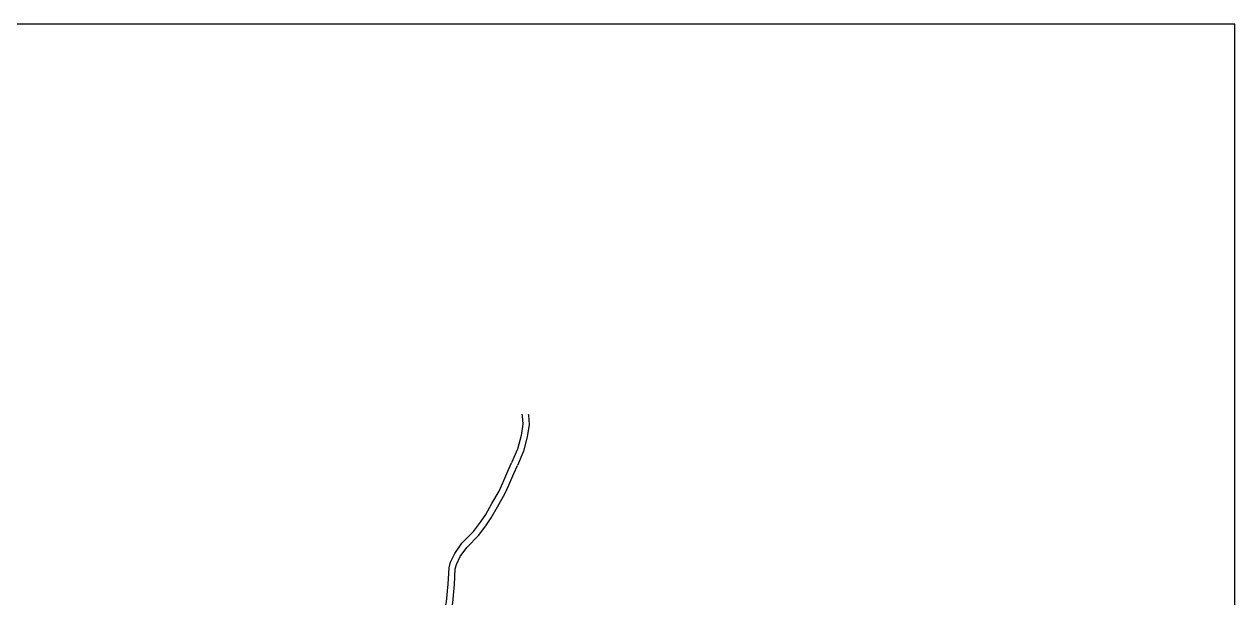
# Model space of a CAD drawing. Header units: metres. Extents: x -24000 to -20000, y -93000 to -89999.
# Drawn here: x -20767 to -20000, y -90363 to -90000 of the extents above; entities that cross this region are included whole.
import ezdxf

# ---------------------------------------------------------------- set-up
doc = ezdxf.new("R2010")
doc.units = ezdxf.units.M
doc.header["$LTSCALE"] = 2.5
doc.layers.add('図郭', color=7, linetype='Continuous')
doc.layers.add('道路', color=7, linetype='Continuous')

msp = doc.modelspace()

# ---------------------------------------------------------------- linework, layer by layer
at = {"layer": '図郭'}
msp.add_lwpolyline([(-20800, -90600), (-20000, -90600), (-20000, -90000), (-20800, -90000)], close=True, dxfattribs=at)
at = {"layer": '道路', "flags": 128}
for points in [[(-20451.45, -90246.72), (-20451.22, -90247.86), (-20450.86, -90253.18), (-20451.89, -90260.32), (-20454.16, -90268.87), (-20457.9, -90277.65)], [(-20447.37, -90246.72), (-20447.25, -90247.33), (-20446.84, -90253.33), (-20447.96, -90261.12), (-20450.37, -90270.17), (-20454.22, -90279.21)], [(-20500.89, -90373.91), (-20500.65, -90372.63), (-20499.14, -90365.65), (-20498.14, -90354.37), (-20497.52, -90344.09), (-20496.57, -90340.43), (-20493.83, -90334.88), (-20489.33, -90328.49), (-20481.98, -90320.96), (-20477.5, -90315.21), (-20474.21, -90310.23), (-20470.36, -90303.39), (-20465.69, -90295.46), (-20463.39, -90290.21), (-20460.28, -90282.82), (-20457.9, -90277.65)], [(-20497.13, -90375.55), (-20496.73, -90373.43), (-20495.18, -90366.25), (-20494.15, -90354.65), (-20493.55, -90344.72), (-20492.8, -90341.83), (-20490.38, -90336.93), (-20486.25, -90331.06), (-20478.96, -90323.6), (-20474.25, -90317.55), (-20470.79, -90312.31), (-20466.9, -90305.4), (-20462.13, -90297.29), (-20459.69, -90291.74), (-20456.54, -90284.24), (-20454.22, -90279.21)]]:
    msp.add_lwpolyline(points, dxfattribs=at)

doc.saveas('drawing.dxf')
